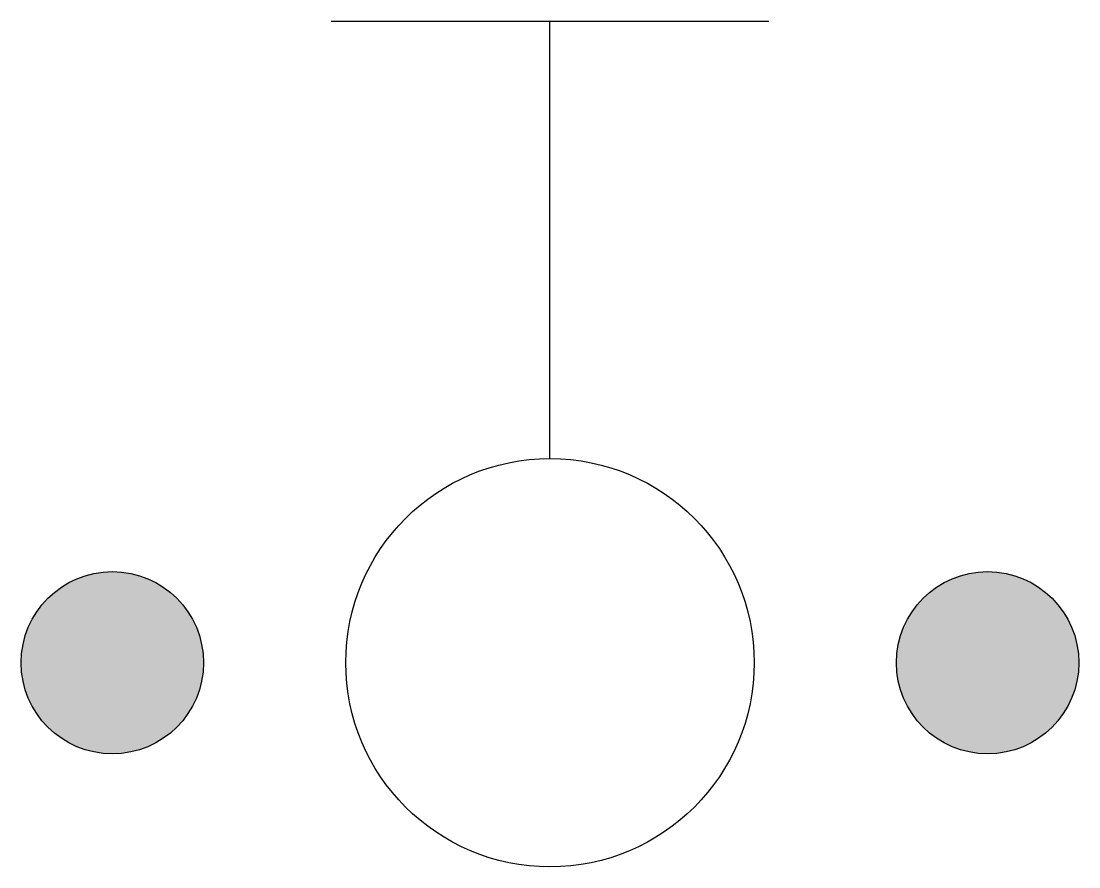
# Model space of a CAD drawing. Header units: millimetres. Extents: x -10152.298 to -10151.936, y 54.996 to 55.286.
import ezdxf

# ---------------------------------------------------------------- set-up
doc = ezdxf.new("R2010")
doc.units = ezdxf.units.MM
doc.header["$LTSCALE"] = 10
doc.layers.add('tub_bloqueios', color=2, linetype='Continuous')

msp = doc.modelspace()

# ---------------------------------------------------------------- hatches: boundary and pattern name
at = {"layer": 'tub_bloqueios'}
h = msp.add_hatch(color=1, dxfattribs=at)
edge = h.paths.add_edge_path()
edge.add_arc((-10152.26684, 55.06648), 0.03125, 0, 360)
h = msp.add_hatch(color=1, dxfattribs=at)
edge = h.paths.add_edge_path()
edge.add_arc((-10151.96684, 55.06648), 0.03125, 0, 360)

# ---------------------------------------------------------------- linework, layer by layer
for p, q in [((-10152.19184, 55.28648), (-10152.04184, 55.28648)), ((-10152.11684, 55.13648), (-10152.11684, 55.28648))]:
    msp.add_line(p, q, dxfattribs=at)
for centre, radius in [((-10152.11684, 55.06648), 0.07), ((-10152.26684, 55.06648), 0.03125), ((-10151.96684, 55.06648), 0.03125)]:
    msp.add_circle(centre, radius, dxfattribs=at)

doc.saveas('drawing.dxf')
